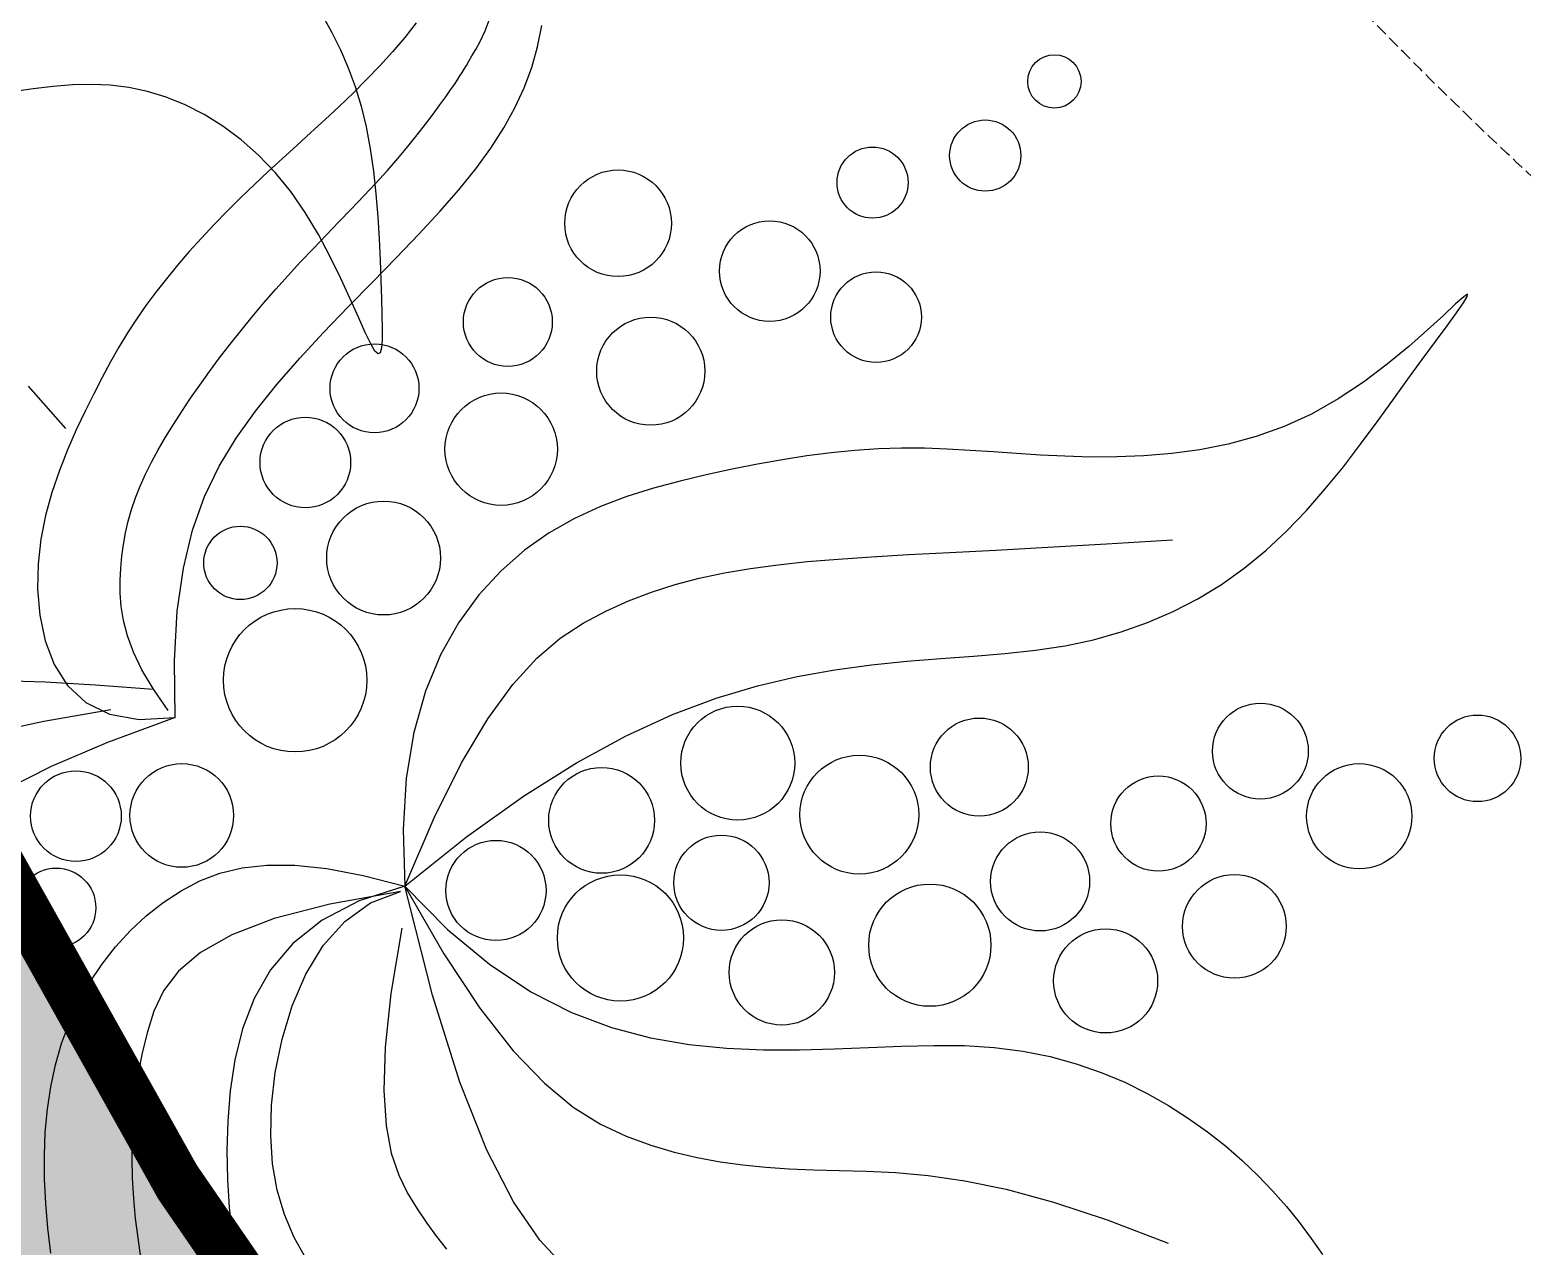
# Model space of a CAD drawing. Header units: millimetres. Extents: x -1030105 to 906887, y -616134 to 1220667.
# Drawn here: x -103671 to -102164, y 507707 to 508935 of the extents above; entities that cross this region are included whole.
import ezdxf

# ---------------------------------------------------------------- set-up
doc = ezdxf.new("R2010")
doc.units = ezdxf.units.MM
doc.header["$MEASUREMENT"] = 0
doc.linetypes.add('DASH', pattern=[0.35, 0.25, -0.1])
doc.linetypes.add('DASHED', pattern=[0.75, 0.5, -0.25])
doc.layers.add('A-Furniture', color=143, linetype='Continuous')
doc.layers.add('A-Tree', color=98, linetype='Continuous')
doc.layers.add('A-Wall', color=6, linetype='Continuous', lineweight=9)

# ---------------------------------------------------------------- blocks, each defined once
blk = doc.blocks.new('FUR')
at = {"layer": 'A-Furniture', "color": 8, "linetype": 'DASH', "ltscale": 50}
blk.add_ellipse((-53035.26949044026, -10910.52595339995), major_axis=(-3439.503107609407, -3378.204462451687), ratio=0.7052025209358396, start_param=4.920108261293295, end_param=7.240346205038929, dxfattribs=at)
blk.add_open_spline([(-52657.18174468336, -15419.7190256638), (-53684.68530343773, -15761.4550650951), (-55944.28394347202, -15850.41732849472), (-58636.63205547673, -13705.47419053549), (-59018.49773840173, -10052.23631551804), (-57876.11176995137, -7685.960731683532), (-56880.61459291968, -6548.248811861849), (-56782.67322703003, -6441.870720701991)], degree=3, knots=[18289.98314026606, 18289.98314026606, 18289.98314026606, 18289.98314026606, 21462.80248467822, 24520.47386172318, 27657.55730020549, 31678.73250156143, 32103.72514403899, 32103.72514403899, 32103.72514403899, 32103.72514403899], dxfattribs=at)
blk = doc.blocks.new('CAY8')
at = {"color": 0, "linetype": 'ByBlock'}
for p, q in [((228.54305596823, 579.7767229568726), (227.7849597916083, 579.9934766523456)), ((227.7849597916083, 579.9934766523456), (228.434608818885, 578.5095494208235)), ((228.434608818885, 578.5095494208235), (230.5576977554902, 575.1957228446499)), ((230.5649945906498, 578.0593684473224), (228.54305596823, 579.7767229568726)), ((233.7068729003095, 575.0414932372678), (230.5649945906498, 578.0593684473224)), ((230.5576977554902, 575.1957228446499), (233.9070890959138, 570.2062252904234)), ((237.824788138847, 570.923177440347), (233.7068729003095, 575.0414932372678)), ((233.9070890959138, 570.2062252904234), (238.1574372819105, 563.7661468222304)), ((242.7748375484898, 565.9045011694125), (237.824788138847, 570.923177440347)), ((248.4131183706795, 560.1855445386263), (242.7748375484898, 565.9045011694125)), ((238.1574372819105, 563.7661468222304), (242.9833967540562, 556.1005775022586)), ((254.5957278474471, 553.966387661103), (248.4131183706795, 560.1855445386263)), ((242.9833967540562, 556.1005775022586), (248.059621954957, 547.4346073942015)), ((261.1808487358376, 547.4148060442985), (254.5957278474471, 553.966387661103)), ((248.059621954957, 547.4346073942015), (253.0607673255818, 537.9933265614909)), ((268.0350058553759, 540.569356772643), (261.1808487358376, 547.4148060442985)), ((253.0607673255818, 537.9933265614909), (257.6614873077506, 528.0018250665762)), ((275.0268095418451, 533.4362923239914), (268.0350058553759, 540.569356772643)), ((282.0248701303735, 526.0218651765917), (275.0268095418451, 533.4362923239914)), ((257.6614873077506, 528.0018250665762), (261.5364363427598, 517.6851929732165)), ((288.8977979559586, 518.3323278085609), (282.0248701303735, 526.0218651765917)), ((261.5364363427598, 517.6851929732165), (264.4322202932253, 507.2414261919348)), ((295.5142033542525, 510.3739326986051), (288.8977979559586, 518.3323278085609)), ((264.4322202932253, 507.2414261919348), (266.383250708679, 496.7601440256785)), ((301.7426966605799, 502.1529323244486), (295.5142033542525, 510.3739326986051)), ((307.4518882105276, 493.6755791647975), (301.7426966605799, 502.1529323244486)), ((266.383250708679, 496.7601440256785), (267.4958905588592, 486.3038716249448)), ((312.5322866161023, 484.9470836177225), (307.4518882105276, 493.6755791647975)), ((267.4958905588592, 486.3038716249448), (267.8765028131766, 475.9351341406236)), ((316.9619936003601, 475.9684877633354), (312.5322866161023, 484.9470836177225)), ((267.8765028131766, 475.9351341406236), (267.6314504428101, 465.7164567224263)), ((320.7410091633665, 466.7397916012433), (316.9619936003601, 475.9684877633354)), ((554.6478691141547, 470.7330549730123), (561.0619749493653, 473.7821924145919)), ((548.2441914064348, 467.3785866987109), (554.6478691141547, 470.7330549730123)), ((267.6314504428101, 465.7164567224263), (266.8670964167122, 455.7103645220941)), ((323.8693333045321, 457.2609951314462), (320.7410091633665, 466.7397916012433)), ((535.5119165829765, 459.6942589806658), (541.8592839485373, 463.7052405252198)), ((541.8592839485373, 463.7052405252198), (548.2441914064348, 467.3785866987109)), ((296.0507108769834, 437.3696902261599), (298.3755771013984, 461.1292075637557)), ((326.3469660243809, 447.5320983542715), (323.8693333045321, 457.2609951314462)), ((529.2208591535764, 455.326884593569), (535.5119165829765, 459.6942589806658)), ((266.8670964167122, 455.7103645220941), (265.689803705538, 445.9793826892073)), ((523.0048815037026, 450.5843598923839), (529.2208591535764, 455.326884593569)), ((328.1739073233057, 437.5531012693918), (326.3469660243809, 447.5320983542715)), ((516.8827534762622, 445.4479274056957), (523.0048815037026, 450.5843598923839)), ((265.689803705538, 445.9793826892073), (264.205935279484, 436.5860363743941)), ((510.8732449151448, 439.8988296624175), (516.8827534762622, 445.4479274056957)), ((264.205935279484, 436.5860363743941), (262.5145546937292, 427.5709669323205)), ((293.8916458321346, 416.3112546407738), (296.0507108769834, 437.3696902261599)), ((329.3501572005207, 427.3240038772656), (328.1739073233057, 437.5531012693918)), ((504.9951256633231, 433.9183091902178), (510.8732449151448, 439.8988296624175)), ((499.2744650129043, 427.4886505917038), (504.9951256633231, 433.9183091902178)), ((262.5145546937292, 427.5709669323205), (260.6855278454768, 418.8872805300725)), ((329.8757156559604, 416.8448061773688), (329.3501572005207, 427.3240038772656)), ((493.766530048737, 420.5963067634748), (499.2744650129043, 427.4886505917038)), ((488.5338873046076, 413.2287726747109), (493.766530048737, 420.5963067634748)), ((536.3946233822953, 399.137192581702), (548.2410569418153, 419.5125427911207)), ((260.6855278454768, 418.8872805300725), (258.7814212181565, 410.466199539298)), ((291.9140235874966, 397.6537806378929), (293.8916458321346, 416.3112546407738)), ((329.7797803823069, 406.1071715018279), (329.8757156559604, 416.8448061773688)), ((258.7814212181565, 410.466199539298), (256.8648012942158, 402.2389463308591)), ((483.6391033137788, 405.37354329564), (488.5338873046076, 413.2287726747109)), ((329.2083398390405, 395.0694165086552), (329.7797803823069, 406.1071715018279)), ((479.1447446104303, 397.0181135962284), (483.6391033137788, 405.37354329564)), ((256.8648012942158, 402.2389463308591), (254.9982345566259, 394.1367432765346)), ((527.0477186799562, 381.0596376957128), (536.3946233822953, 399.137192581702)), ((254.9982345566259, 394.1367432765346), (253.2442874878998, 386.0908127467283)), ((290.1334857633865, 381.0971480466342), (291.9140235874966, 397.6537806378929)), ((328.3365801785858, 383.6815211880548), (329.2083398390405, 395.0694165086552)), ((475.1133777272353, 388.1499785463766), (479.1447446104303, 397.0181135962284)), ((471.6075691988972, 378.7566331159851), (475.1133777272353, 388.1499785463766)), ((253.2442874878998, 386.0908127467283), (251.6655265710087, 378.0323771135463)), ((327.3396875521885, 371.893465529969), (328.3365801785858, 383.6815211880548)), ((251.6655265710087, 378.0323771135463), (250.324518289317, 369.8926587475235)), ((288.5656739813003, 366.3412366972934), (290.1334857633865, 381.0971480466342)), ((468.6898855581549, 368.8255722744962), (471.6075691988972, 378.7566331159851)), ((519.846842511799, 365.026651733433), (527.0477186799562, 381.0596376957128)), ((326.392848112142, 359.655229524602), (327.3396875521885, 371.893465529969)), ((250.324518289317, 369.8926587475235), (249.2702730536275, 361.6133008852066)), ((287.2262298613587, 353.0859264199044), (288.5656739813003, 366.3412366972934)), ((466.3832678910931, 358.3541907893468), (468.6898855581549, 368.8255722744962)), ((249.2702730536275, 361.6133008852066), (248.4975769907196, 353.1776302195303)), ((514.4384945542351, 350.7850082956011), (519.846842511799, 365.026651733433)), ((325.6712480098886, 346.9167931620923), (326.392848112142, 359.655229524602)), ((464.5521554935785, 347.3794826158282), (466.3832678910931, 358.3541907893468)), ((248.4975769907196, 353.1776302195303), (247.9876601554006, 344.5793943103581)), ((286.1307950244682, 341.0310970442388), (287.2262298613587, 353.0859264199044)), ((510.4691744838074, 338.0814809828244), (514.4384945542351, 350.7850082956011)), ((247.9876601554006, 344.5793943103581), (247.7217526035256, 335.8123407153926)), ((325.3500733980491, 333.6281364324477), (325.6712480098886, 346.9167931620923)), ((463.0213622137107, 335.9483415063096), (464.5521554935785, 347.3794826158282)), ((285.2950110915353, 329.8766283996101), (286.1307950244682, 341.0310970442388)), ((247.7217526035256, 335.8123407153926), (247.6810843898365, 326.8702169932531)), ((325.6045104283276, 319.739239325414), (325.3500733980491, 333.6281364324477)), ((461.6157018993927, 324.1076612130946), (463.0213622137107, 335.9483415063096)), ((507.5853819769927, 326.6628433964306), (510.4691744838074, 338.0814809828244)), ((284.737648007098, 319.3583522138233), (285.2950110915353, 329.8766283996101)), ((247.6810843898365, 326.8702169932531), (247.8468855694027, 317.7467707034757)), ((460.1599883990511, 311.904335488618), (461.6157018993927, 324.1076612130946)), ((505.4336167103993, 316.2758691365034), (507.5853819769927, 326.6628433964306)), ((247.8468855694027, 317.7467707034757), (248.2003861974245, 308.4357494038286)), ((284.4899890125762, 309.3559078017734), (284.737648007098, 319.3583522138233)), ((326.6261512537258, 305.1753045594978), (325.6045104283276, 319.739239325414)), ((458.4790355601963, 299.3852580856419), (460.1599883990511, 311.904335488618)), ((503.6603783600458, 306.6673318035846), (505.4336167103993, 316.2758691365034)), ((248.2003861974245, 308.4357494038286), (248.7228163289055, 298.9309006529311)), ((284.5864456734143, 299.7848863756026), (284.4899890125762, 309.3559078017734)), ((501.9575272526945, 297.6105781420429), (503.6603783600458, 306.6673318035846)), ((328.6722120328941, 289.7624257638618), (326.6261512537258, 305.1753045594978)), ((248.7228163289055, 298.9309006529311), (249.4235609365733, 289.2363928313443)), ((285.0614295553842, 290.560879148763), (284.5864456734143, 299.7848863756026)), ((456.3976572317133, 286.5973227561426), (458.4790355601963, 299.3852580856419)), ((500.1983663103547, 288.9852474664458), (501.9575272526945, 297.6105781420429)), ((285.9493522243883, 281.599477333004), (285.0614295553842, 290.560879148763)), ((249.4235609365733, 289.2363928313443), (250.4246246620187, 279.3980776051703)), ((332.016314926108, 273.3019192963638), (328.6722120328941, 289.7624257638618)), ((453.7406672610468, 273.5874232524238), (456.3976572317133, 286.5973227561426)), ((498.3015591059102, 280.6975522355806), (500.1983663103547, 288.9852474664458)), ((287.2846252453473, 272.8162721409262), (285.9493522243883, 281.599477333004)), ((496.1857692116555, 272.653704907907), (498.3015591059102, 280.6975522355806)), ((250.4246246620187, 279.3980776051703), (251.8761670633121, 269.472227463435)), ((251.8761670633121, 269.472227463435), (253.9283477000299, 259.5151148933965)), ((289.1016601840984, 264.1268547854579), (287.2846252453473, 272.8162721409262)), ((336.9320820922676, 255.5951015136834), (332.016314926108, 273.3019192963638)), ((450.3075745089463, 260.4047702748594), (453.7406672610468, 273.5874232524238)), ((493.7696601996886, 264.759917941361), (496.1857692116555, 272.653704907907)), ((86.87600967007347, 263.239416858547), (79.53456508290583, 265.9547217387462)), ((291.4348686064786, 255.4468164788723), (289.1016601840984, 264.1268547854579)), ((490.9718956425659, 256.9224037945332), (493.7696601996886, 264.759917941361)), ((93.91256145839179, 259.9812415372817), (86.87600967007347, 263.239416858547)), ((100.7057624676472, 256.1447648201884), (93.91256145839179, 259.9812415372817)), ((253.9283477000299, 259.5151148933965), (256.7313261307008, 249.5830123839496)), ((445.7966678876128, 247.1078423134841), (450.3075745089463, 260.4047702748594)), ((107.3196061582439, 251.6966398855529), (100.7057624676472, 256.1447648201884)), ((294.4064981465654, 246.6763498846503), (291.4348686064786, 255.4468164788723)), ((343.6931356924342, 236.4432887743988), (336.9320820922676, 255.5951015136834)), ((487.7111391125818, 249.0473749256871), (490.9718956425659, 256.9224037945332)), ((78.24008269647493, 245.4543760838951), (73.73456440693735, 248.0380130994035)), ((113.8180859910444, 246.6035199139533), (107.3196061582439, 251.6966398855529)), ((256.7313261307008, 249.5830123839496), (260.4352619141155, 239.7321924224179)), ((483.9060541818344, 241.0410437933479), (487.7111391125818, 249.0473749256871)), ((81.71380303413207, 243.1296152410887), (78.24008269647493, 245.4543760838951)), ((84.370866119747, 241.0944443479329), (81.71380303413207, 243.1296152410887)), ((120.2651954275661, 240.8320580839372), (113.8180859910444, 246.6035199139533)), ((298.4901407165689, 237.6540534728065), (294.4064981465654, 246.6763498846503)), ((439.8809313218972, 233.7574348058133), (445.7966678876128, 247.1078423134841)), ((86.42641265250313, 239.3795771824898), (84.370866119747, 241.0944443479329)), ((88.07655731270097, 237.9941546029386), (86.42641265250313, 239.3795771824898)), ((89.44131070799085, 236.8610257908094), (88.07655731270097, 237.9941546029386)), ((90.62165742740217, 235.88146700775), (89.44131070799085, 236.8610257908094)), ((126.7249279275584, 234.3489075749694), (120.2651954275661, 240.8320580839372)), ((260.4352619141155, 239.7321924224179), (265.1903146093264, 230.0189274976965)), ((304.2472242973981, 228.2031271637115), (298.4901407165689, 237.6540534728065)), ((479.3848260161776, 232.8239237075195), (483.9060541818344, 241.0410437933479)), ((91.71858205957142, 234.9567545167829), (90.62165742740217, 235.88146700775)), ((92.83306919365896, 233.9881645798832), (91.71858205957142, 234.9567545167829)), ((94.0661034186287, 232.8769734594189), (92.83306919365896, 233.9881645798832)), ((95.51866932357552, 231.524457416841), (94.0661034186287, 232.8769734594189)), ((97.29175149713592, 229.8318927157616), (95.51866932357552, 231.524457416841)), ((133.2612769529314, 227.1207215663835), (126.7249279275584, 234.3489075749694)), ((352.5730978855736, 215.6477974348618), (343.6931356924342, 236.4432887743988)), ((432.2333487365195, 220.4143431889697), (439.8809313218972, 233.7574348058133)), ((473.6137261534113, 224.3737313855618), (479.3848260161776, 232.8239237075195)), ((99.46145426289331, 227.72103165927), (97.29175149713592, 229.8318927157616)), ((102.0043608789147, 225.1955307200205), (99.46145426289331, 227.72103165927)), ((139.9382359642859, 219.114153238037), (133.2612769529314, 227.1207215663835)), ((265.1903146093264, 230.0189274976965), (271.1466437744039, 220.4994900975016)), ((312.2391768695034, 218.1467708784567), (304.2472242973981, 228.2031271637115)), ((71.43504307892908, 221.4554282129484), (75.98527268188082, 216.5211593420117)), ((104.8721743383448, 222.2795224121746), (102.0043608789147, 225.1955307200205)), ((108.0165976345252, 218.9971392504176), (104.8721743383448, 222.2795224121746)), ((271.1466437744039, 220.4994900975016), (278.4499594757672, 211.2501850619537)), ((422.5269040558724, 207.1393629013201), (432.2333487365195, 220.4143431889697)), ((465.9685477245675, 215.6824843973609), (473.6137261534113, 224.3737313855618)), ((75.98527268188082, 216.5211593420117), (80.40070992828441, 211.3763896103428)), ((111.3893337596837, 215.3725137485835), (108.0165976345252, 218.9971392504176)), ((114.9420857072928, 211.4297784208993), (111.3893337596837, 215.3725137485835)), ((146.8087120779546, 210.3333159757767), (139.9382359642859, 219.114153238037)), ((323.0274264142517, 207.3081845373472), (312.2391768695034, 218.1467708784567)), ((363.8455908318301, 193.0099438536508), (352.5730978855736, 215.6477974348618)), ((455.825083861595, 206.7422003118863), (465.9685477245675, 215.6824843973609)), ((80.40070992828441, 211.3763896103428), (84.68530639835262, 206.0523816292061)), ((118.6265564699734, 207.1930657815265), (114.9420857072928, 211.4297784208993)), ((153.8812670359493, 200.9321639935315), (146.8087120779546, 210.3333159757767)), ((278.4499594757672, 211.2501850619537), (287.2281738076654, 202.4274466370571)), ((84.68530639835262, 206.0523816292061), (88.84301367321495, 200.5803980106521)), ((122.394449040281, 202.6865083452158), (118.6265564699734, 207.1930657815265)), ((337.1734009120937, 195.5105680614743), (323.0274264142517, 207.3081845373472)), ((410.4345812052652, 193.9932893800524), (422.5269040558724, 207.1393629013201)), ((442.5591276954601, 197.5448966989588), (455.825083861595, 206.7422003118863)), ((88.84301367321495, 200.5803980106521), (92.8811677725771, 194.9906044101681)), ((126.2058818130699, 197.9375294108195), (122.394449040281, 202.6865083452158)), ((161.1533762352283, 191.1021117118089), (153.8812670359493, 200.9321639935315)), ((287.2281738076654, 202.4274466370571), (297.60474937047, 194.207741420827)), ((522.7158881751693, 203.7779839217783), (511.3605205499498, 196.1981200852115)), ((76.74225976324124, 193.0038326065423), (83.59433209469898, 194.7274387717353)), ((83.59433209469898, 194.7274387717353), (90.66538726828185, 196.0883997266083)), ((90.66538726828185, 196.0883997266083), (97.99922177128065, 197.0742105147965)), ((92.8811677725771, 194.9906044101681), (96.82064247771814, 189.3087786546985)), ((97.99922177128065, 197.0742105147965), (105.6396320906588, 197.6723661802625)), ((105.6396320906588, 197.6723661802625), (113.6001742562166, 197.8828667590224)), ((113.6001742562166, 197.8828667590224), (121.7734424629471, 197.7557322617886)), ((121.7734424629471, 197.7557322617886), (130.0217904492038, 197.3534876913272)), ((130.0546347882646, 192.9867154185067), (126.2058818130699, 197.9375294108195)), ((130.0217904492038, 197.3534876913272), (138.2075719525546, 196.7386580511247)), ((138.2075719525546, 196.7386580511247), (146.193140710895, 195.9737683440781)), ((146.193140710895, 195.9737683440781), (153.8408504617928, 195.1213435736081)), ((153.8408504617928, 195.1213435736081), (161.0130549436017, 194.2439087430048)), ((161.0130549436017, 194.2439087430048), (167.5721078933657, 193.4039888552961)), ((297.60474937047, 194.207741420827), (309.7031487657314, 186.7675360105586)), ((355.238528343938, 182.5771213712087), (337.1734009120937, 195.5105680614743)), ((395.6293641085667, 181.0369180630751), (410.4345812052652, 193.9932893800524)), ((425.5464723575878, 188.0825911276133), (442.5591276954601, 197.5448966989588)), ((511.3605205499498, 196.1981200852115), (496.2680510543232, 189.0351106784819)), ((63.51987767786522, 188.5187044715731), (70.06537378661778, 190.9300861875254)), ((70.06537378661778, 190.9300861875254), (76.74225976324124, 193.0038326065423)), ((96.82064247771814, 189.3087786546985), (100.6856960089517, 183.5596016142972)), ((133.9429033673023, 187.8779435929409), (130.0546347882646, 192.9867154185067)), ((168.6225150728151, 181.0345735510509), (161.1533762352283, 191.1021117118089)), ((167.5721078933657, 193.4039888552961), (173.3834913730698, 192.6474355832634)), ((173.3834913730698, 192.6474355832634), (178.3252007419742, 191.9534072779807)), ((178.3252007419742, 191.9534072779807), (182.2783596820536, 191.2843889587693)), ((182.2783596820536, 191.2843889587693), (185.1240918758067, 190.6028656467188)), ((185.1240918758067, 190.6028656467188), (186.7435210063868, 189.8713223612158)), ((187.0177707562925, 189.0522441228259), (185.8279648078915, 188.1081159517871)), ((186.7435210063868, 189.8713223612158), (187.0177707562925, 189.0522441228259)), ((377.7842366910209, 168.3310443875107), (363.8455908318301, 193.0099438536508)), ((496.2680510543232, 189.0351106784819), (476.4013338042732, 182.4779270535601)), ((100.6856960089517, 183.5596016142972), (104.5005865860676, 177.7677541588218)), ((137.8728829518823, 182.6550911593094), (133.9429033673023, 187.8779435929409)), ((172.8276924507754, 184.1419452095815), (165.8807273076109, 182.3026675283127)), ((178.6484609031413, 185.6936077879818), (172.8276924507754, 184.1419452095815)), ((183.0552268439442, 187.0014228683376), (178.6484609031413, 185.6936077879818)), ((185.8279648078915, 188.1081159517871), (183.0552268439442, 187.0014228683376)), ((309.7031487657314, 186.7675360105586), (323.6468345941485, 180.2832970042018)), ((404.1629109791411, 178.3473011671467), (425.5464723575878, 188.0825911276133)), ((104.5005865860676, 177.7677541588218), (108.2895724297723, 171.9579171582609)), ((141.8467689437693, 177.3620353426686), (137.8728829518823, 182.6550911593094)), ((149.7594302318776, 177.5861964342712), (141.1607099419507, 174.6214678108681)), ((158.0953712942155, 180.1320071383034), (149.7594302318776, 177.5861964342712)), ((165.8807273076109, 182.3026675283127), (158.0953712942155, 180.1320071383034)), ((176.2861589464537, 170.920963932027), (168.6225150728151, 181.0345735510509)), ((323.6468345941485, 180.2832970042018), (339.5592694572715, 174.9314909998375)), ((377.7842366910209, 168.3310443875107), (355.238528343938, 182.5771213712087)), ((377.7842366910209, 168.3310443875107), (395.6293641085667, 181.0369180630751)), ((377.7842366910209, 168.3310443875107), (404.1629109791411, 178.3473011671467)), ((476.4013338042732, 182.4779270535601), (450.7232229163728, 176.7155405626127)), ((141.1607099419507, 174.6214678108681), (132.5870162451993, 171.1940536630736)), ((145.8667567438115, 172.0426533678128), (141.8467689437693, 177.3620353426686)), ((149.935041753839, 166.7408224597984), (145.8667567438115, 172.0426533678128)), ((339.5592694572715, 174.9314909998375), (357.563915955865, 170.8885845950881)), ((450.7232229163728, 176.7155405626127), (418.1965725063437, 171.936922556366)), ((108.2895724297723, 171.9579171582609), (112.0769117603795, 166.1547714825374)), ((124.3261549623876, 167.2601863848849), (116.6200498271082, 162.7948559098168)), ((132.5870162451993, 171.1940536630736), (124.3261549623876, 167.2601863848849)), ((154.0538193760094, 161.5004198434199), (149.935041753839, 166.7408224597984)), ((184.1417832534953, 160.9526972753101), (176.2861589464537, 170.920963932027)), ((357.563915955865, 170.8885845950881), (377.7842366910209, 168.3310443875107)), ((371.6778717071593, 154.1521932087071), (377.7842366910209, 168.3310443875107)), ((418.1965725063437, 171.936922556366), (377.7842366910209, 168.3310443875107)), ((377.7842366910209, 168.3310443875107), (380.4283157178888, 151.2098696183621)), ((116.6200498271082, 162.7948559098168), (109.5270962238737, 157.8480823284062)), ((112.0769117603795, 166.1547714825374), (115.8868627980719, 160.3829980017053)), ((158.2230896602869, 156.3591067930993), (154.0538193760094, 161.5004198434199)), ((379.5013676186736, 166.4372518512337), (379.9519307349274, 140.5676268740081)), ((381.856037362706, 155.0890685864451), (379.5013676186736, 166.4372518512337)), ((392.6605350110494, 164.8697043491793), (415.2639289099116, 157.2798191230631)), ((504.2026129564201, 159.6667962019146), (509.2319130837441, 162.4522869904922)), ((109.5270962238737, 157.8480823284062), (103.0598074487807, 152.4886432690055)), ((115.8868627980719, 160.3829980017053), (119.743683763556, 154.6672775856223)), ((162.43407125454, 151.3296807809184), (158.2230896602869, 156.3591067930993)), ((192.1868633913564, 151.3211880016697), (184.1417832534953, 160.9526972753101)), ((415.2639289099116, 157.2798191230631), (433.9955531470496, 152.1793778803058)), ((493.2493112869724, 154.3396619939322), (498.8855068050052, 156.9688403662894)), ((498.8855068050052, 156.9688403662894), (504.2026129564201, 159.6667962019146)), ((103.0598074487807, 152.4886432690055), (97.23069679884247, 146.7853163603595)), ((119.743683763556, 154.6672775856223), (123.6662726553059, 149.0314684172063)), ((166.675787455426, 146.4187233275388), (162.43407125454, 151.3296807809184)), ((200.4188747569297, 142.2178505315478), (192.1868633913564, 151.3211880016697)), ((367.1802860766493, 141.5806322714288), (371.6778717071593, 154.1521932087071)), ((380.4283157178888, 151.2098696183621), (385.2286308232233, 136.9496119462801)), ((386.9707935536662, 144.9208423141336), (381.856037362706, 155.0890685864451)), ((433.9955531470496, 152.1793778803058), (449.3584644297971, 149.2198914767378)), ((480.2654876257529, 149.7022698573801), (487.1841141649948, 151.8217113670416)), ((487.1841141649948, 151.8217113670416), (493.2493112869724, 154.3396619939322)), ((97.23069679884247, 146.7853163603595), (92.05227756982822, 140.8068792310823)), ((123.6662726553059, 149.0314684172063), (127.6520865840448, 143.496137931028)), ((170.9372615599295, 141.6328159542118), (166.675787455426, 146.4187233275388)), ((449.3584644297971, 149.2198914767378), (461.8557194655532, 148.0528707678623)), ((461.8557194655532, 148.0528707678623), (471.990374961717, 148.3298266094444)), ((471.990374961717, 148.3298266094444), (480.2654876257529, 149.7022698573801)), ((92.05227756982822, 140.8068792310823), (87.5370630591442, 134.6221095103774)), ((127.6520865840448, 143.496137931028), (131.6932224399006, 138.0810308751115)), ((175.207516864577, 136.9785401819918), (170.9372615599295, 141.6328159542118)), ((208.8979506530686, 133.8044273424621), (200.4188747569297, 142.2178505315478)), ((364.1617605495649, 130.4117586590528), (367.1802860766493, 141.5806322714288)), ((379.9519307349274, 140.5676268740081), (381.9487905320148, 119.9858544853505)), ((394.354806983416, 135.9283592382289), (386.9707935536662, 144.9208423141336)), ((87.5370630591442, 134.6221095103774), (83.69756656295249, 128.2997848269242)), ((131.6932224399006, 138.0810308751115), (135.7817771116916, 132.8058919964988)), ((179.47557666596, 132.4624775323919), (175.207516864577, 136.9785401819918)), ((385.2286308232233, 136.9496119462801), (391.8521216872778, 125.2487547117944)), ((403.5172484427039, 128.1074055608278), (394.354806983416, 135.9283592382289)), ((135.7817771116916, 132.8058919964988), (139.9098474883667, 127.6904660427554)), ((183.7304642615218, 128.0912095261392), (179.47557666596, 132.4624775323919)), ((217.9348560014932, 126.1239731380065), (208.8979506530686, 133.8044273424621)), ((362.4925758773552, 120.4409694571168), (364.1617605495649, 130.4117586590528)), ((83.69756656295249, 128.2997848269242), (80.54630137787353, 121.9086828090094)), ((139.9098474883667, 127.6904660427554), (144.0695304605124, 122.75449776184)), ((187.9612029470027, 123.8713176847468), (183.7304642615218, 128.0912095261392)), ((192.1586454876251, 119.8104804794148), (187.9612029470027, 123.8713176847468)), ((227.9030136304082, 119.1898706780648), (217.9348560014932, 126.1239731380065)), ((391.8521216872778, 125.2487547117944), (399.9657279926632, 115.8057812551724)), ((413.9672887228026, 121.4537674851399), (403.5172484427039, 128.1074055608278)), ((80.54630137787353, 121.9086828090094), (78.07909640492471, 115.4967393815768)), ((144.0695304605124, 122.75449776184), (148.2529229165539, 118.0177319008599)), ((196.3209625165855, 115.9207641865087), (192.1586454876251, 119.8104804794148)), ((239.1758463674942, 113.0155027231758), (227.9030136304082, 119.1898706780648)), ((362.0430128101598, 111.4636617489978), (362.4925758773552, 120.4409694571168)), ((381.9487905320148, 119.9858544853505), (385.2889236215797, 103.9936928770785)), ((425.2140986149188, 115.963231213982), (413.9672887228026, 121.4537674851399)), ((78.07909640492471, 115.4967393815768), (76.22504296388979, 109.0285236498476)), ((148.2529229165539, 118.0177319008599), (152.4521217457677, 113.4999132077737)), ((152.4521217457677, 113.4999132077737), (156.6691576230605, 109.2089944302152)), ((200.4481541358418, 112.2153320324742), (196.3209625165855, 115.9207641865087)), ((252.1267770394497, 107.6142520336816), (239.1758463674942, 113.0155027231758)), ((399.9657279926632, 115.8057812551724), (409.2363894201571, 108.3191749173366)), ((436.7668489099979, 111.6315829497125), (425.2140986149188, 115.963231213982)), ((76.22504296388979, 109.0285236498476), (74.8965479783601, 102.4477630155689)), ((156.6691576230605, 109.2089944302152), (160.9457963609475, 105.1057603189711)), ((204.5402204468937, 108.7073472431675), (200.4481541358418, 112.2153320324742)), ((208.5971615512408, 105.4099730455582), (204.5402204468937, 108.7073472431675)), ((267.129228474545, 102.9995013693351), (252.1267770394497, 107.6142520336816)), ((362.6833520985765, 103.275232620168), (362.0430128101598, 111.4636617489978)), ((409.2363894201571, 108.3191749173366), (419.3310456512572, 102.487419038227)), ((448.134710399574, 108.4546088951483), (436.7668489099979, 111.6315829497125)), ((458.9185650939053, 106.4215029772186), (448.134710399574, 108.4546088951483)), ((496.4855658846882, 108.9183342711131), (487.8102021691684, 106.7872731189218)), ((504.7824021252618, 111.9810185461702), (496.4855658846882, 108.9183342711131)), ((74.8965479783601, 102.4477630155689), (74.00601837297472, 95.69818488016062)), ((160.9457963609475, 105.1057603189711), (165.3337375577048, 101.1392036245034)), ((212.6189775500552, 102.3363726656335), (208.5971615512408, 105.4099730455582)), ((216.605668545033, 99.49970932970791), (212.6189775500552, 102.3363726656335)), ((284.5566235000024, 99.18463349087142), (267.129228474545, 102.9995013693351)), ((364.2838744935307, 95.67107915413544), (362.6833520985765, 103.275232620168)), ((385.2889236215797, 103.9936928770785), (389.7693066159209, 91.89290024140246)), ((419.3310456512572, 102.487419038227), (429.9166363677232, 98.00899695863518)), ((469.0861398816141, 105.495090013801), (458.9185650939053, 106.4215029772186)), ((478.6968728704396, 105.6316025468859), (469.0861398816141, 105.495090013801)), ((487.8102021691684, 106.7872731189218), (478.6968728704396, 105.6316025468859)), ((165.3337375577048, 101.1392036245034), (169.8846808105609, 97.25831709773229)), ((169.8846808105609, 97.25831709773229), (174.6503257179884, 93.41209348944722)), ((220.5572346379358, 96.91314626475105), (216.605668545033, 99.49970932970791)), ((224.4777006510285, 94.58527613891965), (220.5572346379358, 96.91314626475105)), ((304.7823849432407, 96.18303115889466), (284.5566235000024, 99.18463349087142)), ((429.9166363677232, 98.00899695863518), (440.6601012507908, 94.58239201935248)), ((74.00601837297472, 95.69818488016062), (73.46586107119401, 88.7235166445189)), ((174.6503257179884, 93.41209348944722), (179.6823718775431, 89.54952555063392)), ((228.3871902906194, 92.50640938800098), (224.4777006510285, 94.58527613891965)), ((232.3098519842406, 90.66228589027924), (228.3871902906194, 92.50640938800098)), ((301.8600119076164, 94.1050022954314), (293.4662180614341, 90.05495102833265)), ((303.495600954675, 83.23409154995352), (304.7823849432407, 96.18303115889466)), ((304.7823849432407, 96.18303115889466), (309.8038665773802, 70.73846058691015)), ((366.7148607455547, 88.4465984362414), (364.2838744935307, 95.67107915413544)), ((389.7693066159209, 91.89290024140246), (395.1869161270752, 82.9852347700089)), ((440.6601012507908, 94.58239201935248), (451.2844114138661, 91.9407090769837)), ((451.2844114138661, 91.9407090769837), (461.7366636987081, 89.95553905538145)), ((73.46586107119401, 88.7235166445189), (73.18848299700221, 81.46748571012904)), ((179.6823718775431, 89.54952555063392), (185.0325188871084, 85.6196060321472)), ((236.2698341590312, 89.03864552331834), (232.3098519842406, 90.66228589027924)), ((240.2912852433092, 87.62122816546798), (236.2698341590312, 89.03864552331834)), ((244.3983536635587, 86.39577369435756), (240.2912852433092, 87.62122816546798)), ((248.6151878476394, 85.3480219882058), (244.3983536635587, 86.39577369435756)), ((285.9220129220939, 87.08318279106061), (279.1286070480583, 85.05696893963795)), ((293.4662180614341, 90.05495102833265), (285.9220129220939, 87.08318279106061)), ((288.6110591155175, 69.7307258226665), (293.4662180614341, 90.05495102833265)), ((369.8598692823234, 81.43910368008983), (366.7148607455547, 88.4465984362414)), ((461.7366636987081, 89.95553905538145), (472.0199863781327, 88.53309439447366)), ((472.0199863781327, 88.53309439447366), (482.1375077257417, 87.57958753353341)), ((482.1375077257417, 87.57958753353341), (492.0923560155297, 87.00123091301248)), ((492.0923560155297, 87.00123091301248), (501.8876595198544, 86.70423697283877)), ((73.18848299700221, 81.46748571012904), (73.08629107543129, 73.87381947867289)), ((185.0325188871084, 85.6196060321472), (190.7524663444365, 81.57132768490737)), ((190.7524663444365, 81.57132768490737), (196.884858203457, 77.38447044516397)), ((252.9659362231487, 84.46371292470758), (248.6151878476394, 85.3480219882058)), ((257.4871873862594, 83.75308450935881), (252.9659362231487, 84.46371292470758)), ((262.2652906089515, 83.32436725912157), (257.4871873862594, 83.75308450935881)), ((267.3990353328281, 83.31028981797317), (262.2652906089515, 83.32436725912157)), ((272.9872109988373, 83.84358082995641), (267.3990353328281, 83.31028981797317)), ((279.1286070480583, 85.05696893963795), (272.9872109988373, 83.84358082995641)), ((299.8938571525523, 73.0237495018755), (303.495600954675, 83.23409154995352)), ((373.6555692404745, 74.65357261927602), (369.8598692823234, 81.43910368008983)), ((395.1869161270752, 82.9852347700089), (401.3387287673413, 76.57245465517371)), ((196.884858203457, 77.38447044516397), (203.4361158396005, 73.16196299244803)), ((401.3387287673413, 76.57245465517371), (408.0217211490835, 71.95631808858343)), ((195.8666776184418, 73.7740549184764), (178.6556809669437, 62.90303453456181)), ((203.4361158396005, 73.16196299244803), (210.4036049837541, 69.03752119155433)), ((294.3650657803682, 65.28939976931906), (299.8938571525523, 73.0237495018755)), ((298.3755771013984, 73.7740549184764), (298.7441979627492, 49.31581859632024)), ((309.8038665773802, 70.73846058691015), (315.222645377582, 49.28924159216876)), ((378.0519074339845, 68.13689911624715), (373.6555692404745, 74.65357261927602)), ((408.0217211490835, 71.95631808858343), (415.0328698842077, 68.43858326205554)), ((210.4036049837541, 69.03752119155433), (217.7846913678532, 65.14486090786704)), ((217.7846913678532, 65.14486090786704), (225.5767407229159, 61.61769800572256)), ((284.7421552298274, 51.97691215039413), (288.6110591155175, 69.7307258226665)), ((287.2971390833864, 59.76843710654975), (294.3650657803682, 65.28939976931906)), ((382.9988306761097, 61.93597703430169), (378.0519074339845, 68.13689911624715)), ((415.0328698842077, 68.43858326205554), (422.1982963301289, 65.43425576060145)), ((422.1982963301289, 65.43425576060145), (429.4607008244657, 62.81133073821002)), ((225.5767407229159, 61.61769800572256), (233.7771187802227, 58.58974835089793)), ((279.0779893049712, 56.19825626776765), (287.2971390833864, 59.76843710654975)), ((388.4462857813505, 56.0977002358868), (382.9988306761097, 61.93597703430169)), ((429.4607008244657, 62.81133073821002), (436.791928449953, 60.55105074160565)), ((436.791928449953, 60.55105074160565), (444.163824289195, 58.63465831797112)), ((233.7771187802227, 58.58974835089793), (242.3831912712503, 56.19472780786054)), ((242.3831912712503, 56.19472780786054), (251.3923239266896, 54.56635224186357)), ((251.3923239266896, 54.56635224186357), (260.7376694824725, 53.85981908119174)), ((260.7376694824725, 53.85981908119174), (270.0955286900589, 54.31625200776216)), ((270.0955286900589, 54.31625200776216), (279.0779893049712, 56.19825626776765)), ((394.3442195625048, 50.66896258462839), (388.4462857813505, 56.0977002358868)), ((444.163824289195, 58.63465831797112), (451.5482334250573, 57.04339601429274)), ((451.5482334250573, 57.04339601429274), (458.9170009403406, 55.75850637755684)), ((458.9170009403406, 55.75850637755684), (466.2419719171903, 54.76123195429136)), ((466.2419719171903, 54.76123195429136), (473.4949914392582, 54.03281529174455)), ((473.4949914392582, 54.03281529174455), (480.6578109397615, 53.55241474976538)), ((281.8044182860485, 36.48704693376385), (284.7421552298274, 51.97691215039413)), ((298.7441979627492, 49.31581859632024), (299.8229484041021, 28.46840417555541)), ((315.222645377582, 49.28924159216876), (320.9855398335367, 31.32892109902059)), ((400.6425788336801, 45.69665794310458), (394.3442195625048, 50.66896258462839)), ((480.6578109397615, 53.55241474976538), (487.7518072587573, 53.29085193978426)), ((487.7518072587573, 53.29085193978426), (494.8082635864575, 53.21686428701105)), ((407.291310408853, 41.22768017376256), (400.6425788336801, 45.69665794310458)), ((414.2466177419283, 37.29589706149454), (407.291310408853, 41.22768017376256)), ((421.4897308444288, 33.88307207213256), (414.2466177419283, 37.29589706149454)), ((429.0081363704248, 30.95794259401919), (421.4897308444288, 33.88307207213256)), ((436.7893209720878, 28.48924601516956), (429.0081363704248, 30.95794259401919)), ((444.82077130172, 26.44571972372978), (436.7893209720878, 28.48924601516956)), ((453.089974012737, 24.79610110699468), (444.82077130172, 26.44571972372978)), ((461.5844157569827, 23.50912755311037), (453.089974012737, 24.79610110699468)), ((470.2915831880036, 22.553536450092), (461.5844157569827, 23.50912755311037)), ((479.1947918843962, 21.89389687893163), (470.2915831880036, 22.553536450092)), ((488.2606731315045, 21.4781046956723), (479.1947918843962, 21.89389687893163))]:
    blk.add_line(p, q, dxfattribs=at)
for centre, radius in [((393.3750590308209, 557.1638217898453), 15.59099735597442), ((407.2487244603126, 511.7891244401562), 18.94813183971715), ((378.4606751219708, 480.3368960959069), 17.24927962176853), ((439.3253496173438, 461.1292075637557), 18.66978943225168), ((398.4200259157897, 439.945839492686), 17.14734747035369), ((128.5951952811611, 445.1227878810478), 9.60384426601566), ((451.3922691483695, 412.2168672088392), 18.73870680104093), ((151.0190227270523, 416.3112550827882), 12.81361568325039), ((412.2937173283954, 394.5711421433898), 17.82511153813365), ((368.1501726403385, 379.446243026674), 17.64572506551252), ((154.2224266477442, 374.6945903102187), 12.80511311516639), ((202.2734854598257, 368.2920148935536), 16.32382515663563), ((428.6898791916992, 351.7172707428927), 22.01284316869965), ((378.2401323929316, 334.0715456774433), 21.3969291632495), ((179.8496580143928, 333.0779066786945), 18.11519118753826), ((353.0152719851048, 293.7384813667904), 20.51842207483037), ((429.9511144170483, 297.5197108608718), 18.94815065717508), ((154.2224266477442, 281.8573976400166), 19.20768853203212), ((208.6802933017334, 285.0586853483492), 19.47298373191511), ((394.6362942566284, 281.1344081992011), 17.14438200037023), ((408.5099856687757, 242.0617474335031), 22.72236951363427), ((365.6277021891819, 242.0617474335031), 19.07366132155314), ((183.0530619350848, 237.0394451590491), 16.01023344620376), ((227.9006908434258, 227.4356008930063), 20.24801601463795), ((384.546360486298, 200.4682607190716), 18.04683458001724), ((199.0700815391338, 185.8189361203713), 16.01319991644086), ((259.9347300518511, 179.4163607037717), 20.50649462682387), ((221.493908985025, 157.007384463288), 16.32382515663548), ((298.3755771013984, 141.0009836398622), 25.82640334534917), ((253.5279222100089, 128.1958516650284), 13.19974248093202), ((340.0198280720306, 92.98174345016923), 18.66980560111515), ((334.2320364848656, 55.2932031202381), 16.32382515663548), ((365.6818765044245, 43.07189794373153), 14.26336976286063)]:
    blk.add_circle(centre, radius, dxfattribs=at)
blk = doc.blocks.new('CÂY')
at = {"layer": 'A-Tree', "color": 8, "ltscale": 10, "xscale": 2.803183510899544, "yscale": 2.803183510899544, "zscale": 2.803183510899544, "rotation": 279.0824280019125}
blk.add_blockref('CAY8', (-14732.21739931472, -69.75649958464783), dxfattribs=at)
blk = doc.blocks.new('BỐ TRÍ LAY OUT')
at = {"layer": 'A-Furniture', "color": 3}
for name, p in [('CÂY', (4286.75486311756, 4469.288343299762)), ('FUR', (48783.7433631176, 18654.71482977469))]:
    blk.add_blockref(name, p, dxfattribs=at)
blk = doc.blocks.new('TƯỜNG KIẾN TRÚC')
at = {"color": 0, "const_width": 50}
blk.add_lwpolyline([(-57246.21905261721, -42602.37068987137), (-59409.74643573305, -42969.45567016874, 0.3659412979444954), (-61135.38700251374, -45121.87329179677, 0.0450071005246337), (-60690.77560484735, -49470.92558191495, 0.1620892894414481), (-56830.91708503431, -56364.14356976992, 0.1933850795687879), (-54279.94149597501, -57092.5587343435, 0.2015619879370782), (-51129.45223710453, -55388.36867325811, 392.1318763364482)], format="xyb", dxfattribs=at)
blk = doc.blocks.new('KIẾN TRÚC')
h = blk.add_hatch(color=9)
h.dxf.hatch_style = 1
edge = h.paths.add_edge_path(flags=16)
edge.add_line((62281.95049999998, 27412.02927138517), (55232.82389649404, 27412.02927138505))
edge.add_arc((32545.50878812408, 30716.66293956665), 22926.72829924391, 284.53695158247865, 351.7125813344091, ccw=False)
edge.add_line((38300.21700792988, 8523.911784915952), (13217.51784992669, 8523.911784910597))
edge.add_arc((23753.10182550838, 24110.84943410289), 18813.58963585476, 227.7677182561868, 235.9442986410003, ccw=False)
edge.add_arc((7788.819823088517, 12733.3910908635), 4187.039666959467, 236.0590124962323, 322.4360737019827, ccw=False)
edge.add_arc((13873.5970987339, 18503.25729619298), 12505.26566685072, 190.8327360748526, 227.6605687844487, ccw=False)
edge.add_arc((25477.52443721271, 20792.18331255531), 24332.69085544715, 180.6832153365221, 190.991126688788, ccw=False)
edge.add_arc((3282.93561756362, 20557.21277457592), 2137.084471138149, 101.08076224722828, 181.479400931386, ccw=False)
edge.add_line((2872.204064266523, 22654.45611475036), (4986.06665855035, 23013.11448664329))
edge.add_arc((28039.69241930227, 24288.4119512235), 23088.87273861522, 153.2014320220877, 183.1663029992741, ccw=False)
edge.add_arc((10232.26976538847, 40544.64471371844), 6483.106001901682, 182.8401094538115, 244.3962742115525, ccw=False)
edge.add_arc((-6425.00274742386, 39970.86676714511), 10185.26120742048, 1.420812516492314, 26.70695635716553)
edge.add_arc((10590.58143904217, 49414.25633883046), 9292.69259551461, 144.7133172211654, 211.5754885360199, ccw=False)
edge.add_arc((-12326.15115191392, 64090.21360378864), 17935.64217367859, 328.7375359512051, 356.1899532233969)
edge.add_arc((16735.32676788772, 62308.59922571364), 11181.04393981935, 84.1243873636841, 176.9761863570094, ccw=False)
edge.add_arc((20708.98128665387, 99752.52490135818), 26473.21942281876, 263.8653720447036, 288.4869561324928)
edge.add_arc((35667.35201082098, 54479.70646712999), 21207.13938727637, 73.35106851793267, 108.03023985438841, ccw=False)
edge.add_arc((44765.46109434243, 84516.17499720305), 10177.42256554817, 252.7258710955127, 285.7130125077479)
edge.add_arc((49658.99676799333, 68415.98596348311), 6655.601145545619, 49.49953772748103, 108.7311152981473, ccw=False)
edge.add_arc((48035.04809900769, 66009.84854850778), 9545.540963997893, -2.328829575281418, 51.46764420018991, ccw=False)
edge.add_line((57572.70516659174, 65621.96975748474), (49483.50000000001, 65623.9117849106))
edge.add_line((49483.50000000001, 65623.9117849106), (62281.95049999965, 65623.9117849191))
edge.add_line((62281.95049999965, 65623.9117849191), (62281.95049999998, 27412.02927138517))
h.paths.add_polyline_path([(0, 77895.5), (64428.50000000001, 77895.5), (64428.50000000001, -0.577250000089407), (-1.792749999687658, 0.577250000089407)])
at = {"layer": 'A-Wall'}
blk.add_blockref('TƯỜNG KIẾN TRÚC', (62285.79396247002, 65615.61311326921), dxfattribs=at)

msp = doc.modelspace()

# ---------------------------------------------------------------- linework, layer by layer
at = {"color": 1, "linetype": 'DASHED', "ltscale": 1000, "const_width": 50}
msp.add_lwpolyline([(-95670.36382637039, 506057.7127576224, -0.1976179126471055), (-98776.4909959755, 504407.8530505756, -0.1933850795687879), (-101327.4665850348, 505136.2682151492, -0.1620892894414481), (-105187.3251048478, 512029.4862030041, -0.0450071005246337), (-105631.9365025142, 516378.5384931223, -0.3659412979444954), (-103906.2959357335, 518530.9561147504), (-101743.9030274843, 518897.8486090698, -0.1357393945070406), (-99338.88206733699, 530570.340333024, -0.2750178852905023), (-103021.3730096331, 536099.9135275302, 0.1107814983251507), (-104104.8374997806, 540424.9028483479, -0.3003100923854334), (-103773.2822078853, 550658.8466900261, 0.1203599662960986), (-101208.6497629923, 558774.9105705839, -0.4288681078624456), (-88898.57935298752, 569307.4033231586, 0.107847157214301), (-77675.15854412533, 570521.9329957211, -0.1524819869208155), (-65035.16077594279, 570674.3053047663, 0.1449358142641596), (-59256.79872041271, 570595.5800135372, -0.2643588036035894), (-52796.99522499467, 569353.4099046133, -0.2237263001650759), (-49205.79483340826, 561498.4697574847), (-44496.54950000049, 561500.4117849191), (-44496.54950000002, 523288.5292713851), (-51545.67610350606, 523288.5292713851, -0.3011393681377011), (-68478.28299209109, 504400.4117849106), (-93560.98215007345, 504400.4117849106, -0.03627546227429911), (-95670.36382637039, 506057.7127576224)], format="xyb", dxfattribs=at)

# ---------------------------------------------------------------- block references
at = {"color": 3}
for name, p in [('KIẾN TRÚC', (-106778.5, 495876.5)), ('BỐ TRÍ LAY OUT', (-93480.29286311776, 504642.1131132607))]:
    msp.add_blockref(name, p, dxfattribs=at)

doc.saveas('drawing.dxf')
